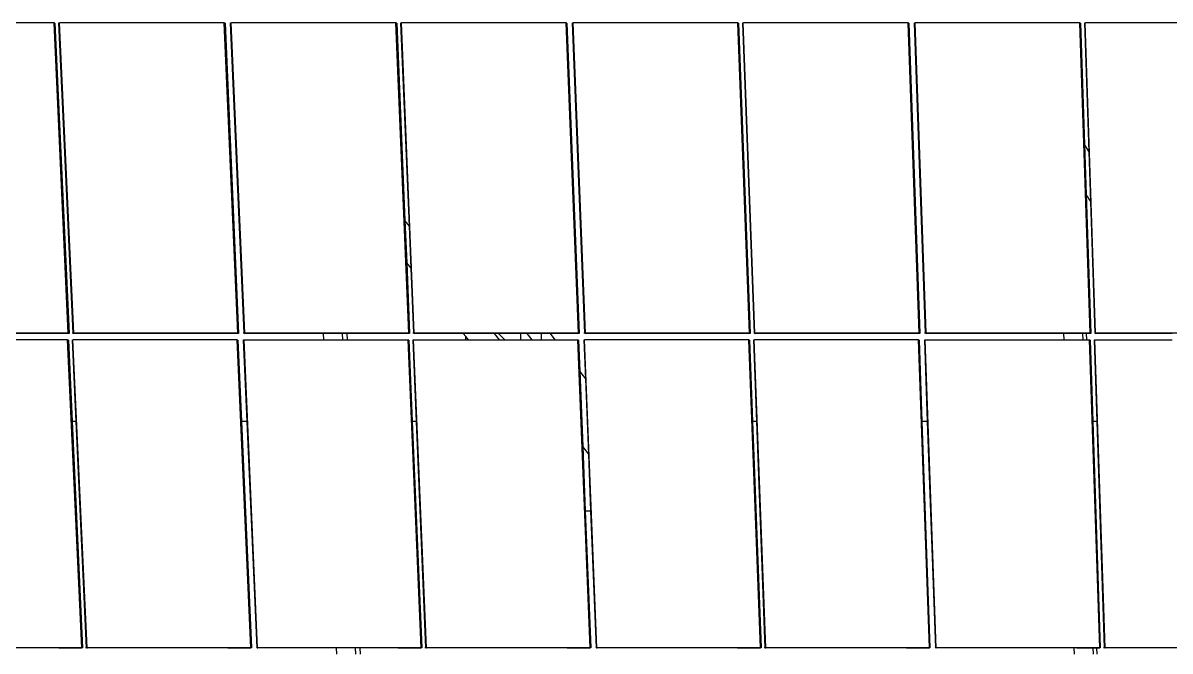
# Model space of a CAD drawing. Header units: inches. Extents: x -1856 to 1878, y -1863 to 1709.
# Drawn here: x -1440.9 to -1008.1, y 1472 to 1709 of the extents above; entities that cross this region are included whole.
import ezdxf

# ---------------------------------------------------------------- set-up
doc = ezdxf.new("R2010")
doc.units = ezdxf.units.IN
doc.header["$MEASUREMENT"] = 0

msp = doc.modelspace()

# ---------------------------------------------------------------- linework, layer by layer
for p, q in [((-1429.1974, 1708.9901), (-1491.29688, 1708.99116)), ((-1423.82177, 1591.94534), (-1429.1974, 1708.9901)), ((-1428.90109, 1708.86526), (-1429.1974, 1708.9901)), ((-1428.90109, 1708.86526), (-1423.52769, 1591.84515)), ((-1427.34325, 1708.98863), (-1427.15227, 1708.98753)), ((-1421.97459, 1591.94388), (-1427.34325, 1708.98863)), ((-1427.15227, 1708.98753), (-1427.06172, 1708.98863)), ((-1421.78433, 1591.94279), (-1427.15227, 1708.98753)), ((-1364.96225, 1708.98757), (-1427.06172, 1708.98863)), ((-1359.82823, 1591.94283), (-1364.96225, 1708.98757)), ((-1364.67926, 1708.86274), (-1364.96225, 1708.98757)), ((-1364.67926, 1708.86274), (-1359.54736, 1591.84264)), ((-1362.55189, 1708.98757), (-1362.36092, 1708.98647)), ((-1357.42694, 1591.94283), (-1362.55189, 1708.98757)), ((-1362.36092, 1708.98647), (-1362.27037, 1708.98757)), ((-1357.23668, 1591.94174), (-1362.36092, 1708.98647)), ((-1300.1709, 1708.98651), (-1362.27037, 1708.98757)), ((-1295.28057, 1591.94178), (-1300.1709, 1708.98651)), ((-1299.90134, 1708.86168), (-1300.1709, 1708.98651)), ((-1299.90134, 1708.86168), (-1296.7924, 1634.43719)), ((-1298.31675, 1708.98504), (-1298.12578, 1708.98394)), ((-1295.11844, 1632.32738), (-1298.31675, 1708.98504)), ((-1298.12578, 1708.98394), (-1298.03523, 1708.98504)), ((-1293.24315, 1591.93923), (-1298.12578, 1708.98394)), ((-1235.93577, 1708.98398), (-1298.03523, 1708.98504)), ((-1231.28705, 1591.93927), (-1235.93577, 1708.98398)), ((-1235.67953, 1708.85915), (-1235.93577, 1708.98398)), ((-1235.67953, 1708.85915), (-1231.03274, 1591.83908)), ((-1233.52541, 1708.98398), (-1233.33444, 1708.98288)), ((-1228.88576, 1591.93927), (-1233.52541, 1708.98398)), ((-1233.33444, 1708.98288), (-1233.24389, 1708.98398)), ((-1228.69551, 1591.93818), (-1233.33444, 1708.98288)), ((-1171.14443, 1708.98292), (-1233.24389, 1708.98398)), ((-1166.73941, 1591.93822), (-1171.14443, 1708.98292)), ((-1170.90163, 1708.85809), (-1171.14443, 1708.98292)), ((-1170.90163, 1708.85809), (-1166.49843, 1591.83803)), ((-1169.29029, 1708.98146), (-1169.09933, 1708.98036)), ((-1164.89225, 1591.93676), (-1169.29029, 1708.98146)), ((-1169.09933, 1708.98036), (-1169.00877, 1708.98146)), ((-1164.702, 1591.93567), (-1169.09933, 1708.98036)), ((-1106.90932, 1708.9804), (-1169.00877, 1708.98146)), ((-1102.74591, 1591.93571), (-1106.90932, 1708.9804)), ((-1106.67983, 1708.85556), (-1106.90932, 1708.9804)), ((-1106.67983, 1708.85556), (-1102.51815, 1591.83552)), ((-1104.49896, 1708.9804), (-1104.308, 1708.9793)), ((-1100.34462, 1591.93571), (-1104.49896, 1708.9804)), ((-1104.308, 1708.9793), (-1104.21744, 1708.9804)), ((-1100.15437, 1591.93462), (-1104.308, 1708.9793)), ((-1042.11799, 1708.97934), (-1104.21744, 1708.9804)), ((-1038.19828, 1591.93466), (-1042.11799, 1708.97934)), ((-1041.90194, 1708.8545), (-1042.11799, 1708.97934)), ((-1041.90194, 1708.8545), (-1040.37229, 1663.16906)), ((-1040.26386, 1708.97787), (-1040.0729, 1708.97677)), ((-1038.63992, 1660.39964), (-1040.26386, 1708.97787)), ((-1040.0729, 1708.97677), (-1039.98233, 1708.97787)), ((-1036.16088, 1591.93211), (-1040.0729, 1708.97677)), ((-977.8829, 1708.97681), (-1039.98233, 1708.97787)), ((-1038.63992, 1660.39964), (-1040.37229, 1663.16906)), ((-1040.37229, 1663.16906), (-1039.74147, 1644.32858)), ((-1038.0112, 1641.59219), (-1038.63992, 1660.39964)), ((-1038.0112, 1641.59219), (-1039.74147, 1644.32858)), ((-1039.74147, 1644.32858), (-1037.98385, 1591.83447)), ((-1036.35112, 1591.9332), (-1038.0112, 1641.59219)), ((-1295.11844, 1632.32738), (-1296.7924, 1634.43719)), ((-1296.7924, 1634.43719), (-1296.12816, 1618.53616)), ((-1294.45591, 1616.44794), (-1295.11844, 1632.32738)), ((-1294.45591, 1616.44794), (-1296.12816, 1618.53616)), ((-1296.12816, 1618.53616), (-1295.01305, 1591.84159)), ((-1293.43341, 1591.94032), (-1294.45591, 1616.44794)), ((-1424.07829, 1589.45951), (-1485.93924, 1589.46056)), ((-1423.82177, 1591.94534), (-1485.68767, 1591.94639)), ((-1423.52769, 1591.84515), (-1485.66122, 1591.8462)), ((-1432.45475, 1591.94534), (-1423.8217, 1591.94387)), ((-1418.74242, 1473.31052), (-1424.07829, 1589.45951)), ((-1423.78419, 1589.35984), (-1424.07829, 1589.45951)), ((-1423.52769, 1591.84515), (-1423.82177, 1591.94534)), ((-1423.8217, 1591.94387), (-1423.82177, 1591.94534)), ((-1423.78419, 1589.35984), (-1422.37495, 1558.67798)), ((-1422.27664, 1591.94279), (-1422.34527, 1591.94279)), ((-1422.23127, 1589.45805), (-1422.04103, 1589.45696)), ((-1420.81907, 1558.67798), (-1422.23127, 1589.45805)), ((-1421.97459, 1591.94388), (-1422.0648, 1591.94279)), ((-1422.04103, 1589.45696), (-1421.95082, 1589.45805)), ((-1416.71278, 1473.30799), (-1422.04103, 1589.45696)), ((-1421.97459, 1591.94388), (-1421.68089, 1591.84369)), ((-1421.78433, 1591.94279), (-1421.97459, 1591.94388)), ((-1360.08989, 1589.457), (-1421.95082, 1589.45805)), ((-1421.69412, 1591.94388), (-1421.78433, 1591.94279)), ((-1359.82823, 1591.94283), (-1421.69412, 1591.94388)), ((-1359.54736, 1591.84264), (-1421.68089, 1591.84369)), ((-1368.46121, 1591.94283), (-1359.82816, 1591.94136)), ((-1354.99377, 1473.30803), (-1360.08989, 1589.457)), ((-1359.80899, 1589.35733), (-1360.08989, 1589.457)), ((-1359.54736, 1591.84264), (-1359.82823, 1591.94283)), ((-1359.82816, 1591.94136), (-1359.82823, 1591.94283)), ((-1359.80899, 1589.35733), (-1358.46319, 1558.67798)), ((-1357.72899, 1591.94174), (-1357.79762, 1591.94174)), ((-1357.68879, 1589.457), (-1357.49855, 1589.45591)), ((-1356.34072, 1558.67798), (-1357.68879, 1589.457)), ((-1357.42694, 1591.94283), (-1357.51715, 1591.94174)), ((-1357.49855, 1589.45591), (-1357.40834, 1589.457)), ((-1352.41214, 1473.30695), (-1357.49855, 1589.45591)), ((-1357.42694, 1591.94283), (-1357.14657, 1591.84264)), ((-1357.23668, 1591.94174), (-1357.42694, 1591.94283)), ((-1357.40834, 1589.457), (-1327.42937, 1589.45649)), ((-1357.14647, 1591.94283), (-1357.23668, 1591.94174)), ((-1327.52941, 1591.84214), (-1357.14657, 1591.84264)), ((-1295.28057, 1591.94178), (-1357.14647, 1591.94283)), ((-1327.42937, 1589.45649), (-1327.52941, 1591.84214)), ((-1320.33482, 1591.84202), (-1327.52941, 1591.84214)), ((-1327.42937, 1589.45649), (-1320.23532, 1589.45636)), ((-1320.23532, 1589.45636), (-1320.33482, 1591.84202)), ((-1318.71322, 1591.84199), (-1320.33482, 1591.84202)), ((-1320.23532, 1589.45636), (-1318.61387, 1589.45634)), ((-1318.71322, 1591.84199), (-1318.61387, 1589.45634)), ((-1295.01305, 1591.84159), (-1318.71322, 1591.84199)), ((-1318.61387, 1589.45634), (-1295.54741, 1589.45595)), ((-1303.91356, 1591.94178), (-1295.28051, 1591.94031)), ((-1290.69313, 1473.30699), (-1295.54741, 1589.45595)), ((-1295.27985, 1589.35628), (-1295.54741, 1589.45595)), ((-1295.01305, 1591.84159), (-1295.28057, 1591.94178)), ((-1295.28051, 1591.94031), (-1295.28057, 1591.94178)), ((-1295.27985, 1589.35628), (-1293.99795, 1558.67798)), ((-1293.73546, 1591.93923), (-1293.80409, 1591.93923)), ((-1293.70039, 1589.45449), (-1293.51015, 1589.4534)), ((-1292.41596, 1558.67798), (-1293.70039, 1589.45449)), ((-1293.43341, 1591.94032), (-1293.52362, 1591.93923)), ((-1293.51015, 1589.4534), (-1293.41994, 1589.45449)), ((-1288.6635, 1473.30446), (-1293.51015, 1589.4534)), ((-1293.43341, 1591.94032), (-1293.16626, 1591.84013)), ((-1293.24315, 1591.93923), (-1293.43341, 1591.94032)), ((-1293.41994, 1589.45449), (-1273.81913, 1589.45415)), ((-1293.15294, 1591.94032), (-1293.24315, 1591.93923)), ((-1274.74967, 1591.83982), (-1293.16626, 1591.84013)), ((-1231.28705, 1591.93927), (-1293.15294, 1591.94032)), ((-1273.81913, 1590.67782), (-1274.74967, 1591.83982)), ((-1262.99471, 1591.83962), (-1274.74967, 1591.83982)), ((-1273.81913, 1589.45415), (-1273.81913, 1590.67782)), ((-1272.8392, 1589.45414), (-1273.81913, 1590.67782)), ((-1273.81913, 1589.45415), (-1272.8392, 1589.45414)), ((-1272.8392, 1589.45414), (-1261.10186, 1589.45394)), ((-1261.10186, 1589.45394), (-1262.99471, 1591.83962)), ((-1261.46008, 1591.8396), (-1262.99471, 1591.83962)), ((-1261.46008, 1591.8396), (-1259.07439, 1589.4539)), ((-1253.22853, 1591.83946), (-1261.46008, 1591.8396)), ((-1261.10186, 1589.45394), (-1259.07439, 1589.4539)), ((-1259.07439, 1589.4539), (-1253.22853, 1589.4538)), ((-1253.22853, 1591.83946), (-1253.22853, 1589.4538)), ((-1250.68531, 1591.83942), (-1253.22853, 1591.83946)), ((-1253.22853, 1589.4538), (-1248.81091, 1589.45373)), ((-1248.81091, 1589.45373), (-1250.68531, 1591.83942)), ((-1245.3026, 1591.83932), (-1250.68531, 1591.83942)), ((-1248.81091, 1589.45373), (-1245.3026, 1589.45367)), ((-1245.3026, 1589.45367), (-1245.3026, 1591.83932)), ((-1241.91649, 1591.83927), (-1245.3026, 1591.83932)), ((-1245.3026, 1589.45367), (-1240.05523, 1589.45358)), ((-1240.05523, 1589.45358), (-1241.91649, 1591.83927)), ((-1231.03274, 1591.83908), (-1241.91649, 1591.83927)), ((-1240.05523, 1589.45358), (-1231.55902, 1589.45344)), ((-1239.92003, 1591.93927), (-1231.28699, 1591.9378)), ((-1226.94449, 1473.3045), (-1231.55902, 1589.45344)), ((-1231.30467, 1589.35377), (-1231.55902, 1589.45344)), ((-1231.30467, 1589.35377), (-1230.83943, 1577.64113)), ((-1231.03274, 1591.83908), (-1231.28705, 1591.93927)), ((-1231.28699, 1591.9378), (-1231.28705, 1591.93927)), ((-1229.18782, 1591.93818), (-1229.25645, 1591.93818)), ((-1229.15792, 1589.45344), (-1228.96769, 1589.45235)), ((-1228.57442, 1574.73794), (-1229.15792, 1589.45344)), ((-1228.88576, 1591.93927), (-1228.97598, 1591.93818)), ((-1228.96769, 1589.45235), (-1228.87748, 1589.45344)), ((-1224.36287, 1473.30342), (-1228.96769, 1589.45235)), ((-1228.88576, 1591.93927), (-1228.63195, 1591.83908)), ((-1228.69551, 1591.93818), (-1228.88576, 1591.93927)), ((-1167.01656, 1589.45239), (-1228.87748, 1589.45344)), ((-1228.6053, 1591.93927), (-1228.69551, 1591.93818)), ((-1166.49843, 1591.83803), (-1228.63195, 1591.83908)), ((-1166.73941, 1591.93822), (-1228.6053, 1591.93927)), ((-1175.37239, 1591.93822), (-1166.73936, 1591.93675)), ((-1162.64386, 1473.30346), (-1167.01656, 1589.45239)), ((-1166.77554, 1589.35272), (-1167.01656, 1589.45239)), ((-1166.77554, 1589.35272), (-1165.62095, 1558.67798)), ((-1166.49843, 1591.83803), (-1166.73941, 1591.93822)), ((-1166.73936, 1591.93675), (-1166.73941, 1591.93822)), ((-1165.19431, 1591.93567), (-1165.26294, 1591.93567)), ((-1165.16954, 1589.45093), (-1164.97931, 1589.44984)), ((-1164.01286, 1558.67798), (-1165.16954, 1589.45093)), ((-1164.89225, 1591.93676), (-1164.98247, 1591.93567)), ((-1164.97931, 1589.44984), (-1164.8891, 1589.45093)), ((-1160.61425, 1473.30093), (-1164.97931, 1589.44984)), ((-1164.89225, 1591.93676), (-1164.65165, 1591.83658)), ((-1164.702, 1591.93567), (-1164.89225, 1591.93676)), ((-1103.02818, 1589.44988), (-1164.8891, 1589.45093)), ((-1164.61178, 1591.93676), (-1164.702, 1591.93567)), ((-1102.51815, 1591.83552), (-1164.65165, 1591.83658)), ((-1102.74591, 1591.93571), (-1164.61178, 1591.93676)), ((-1111.37889, 1591.93571), (-1102.74586, 1591.93424)), ((-1098.89525, 1473.30097), (-1103.02818, 1589.44988)), ((-1102.80038, 1589.35021), (-1103.02818, 1589.44988)), ((-1102.80038, 1589.35021), (-1101.70919, 1558.67798)), ((-1102.51815, 1591.83552), (-1102.74591, 1591.93571)), ((-1102.74586, 1591.93424), (-1102.74591, 1591.93571)), ((-1100.64668, 1591.93462), (-1100.71531, 1591.93462)), ((-1100.62709, 1589.44988), (-1100.43686, 1589.44879)), ((-1099.53451, 1558.67798), (-1100.62709, 1589.44988)), ((-1100.43686, 1589.44879), (-1100.34664, 1589.44988)), ((-1096.31363, 1473.29988), (-1100.43686, 1589.44879)), ((-1100.34462, 1591.93571), (-1100.43484, 1591.93462)), ((-1100.34664, 1589.44988), (-1048.06046, 1589.44899)), ((-1100.34462, 1591.93571), (-1100.11735, 1591.83552)), ((-1100.15437, 1591.93462), (-1100.34462, 1591.93571)), ((-1100.06415, 1591.93571), (-1100.15437, 1591.93462)), ((-1048.13945, 1591.83464), (-1100.11735, 1591.83552)), ((-1038.19828, 1591.93466), (-1100.06415, 1591.93571)), ((-1048.06046, 1589.44899), (-1048.13945, 1591.83464)), ((-1040.94486, 1591.83452), (-1048.13945, 1591.83464)), ((-1048.06046, 1589.44899), (-1040.86642, 1589.44887)), ((-1046.83126, 1591.93466), (-1038.19823, 1591.93319)), ((-1040.86642, 1589.44887), (-1040.94486, 1591.83452)), ((-1039.6664, 1591.8345), (-1040.94486, 1591.83452)), ((-1040.86642, 1589.44887), (-1039.58808, 1589.44885)), ((-1039.6664, 1591.8345), (-1039.58808, 1589.44885)), ((-1037.98385, 1591.83447), (-1039.6664, 1591.8345)), ((-1039.58808, 1589.44885), (-1038.48573, 1589.44883)), ((-1034.59463, 1473.29992), (-1038.48573, 1589.44883)), ((-1038.27126, 1589.34916), (-1038.48573, 1589.44883)), ((-1038.27126, 1589.34916), (-1037.24395, 1558.67798)), ((-1037.98385, 1591.83447), (-1038.19828, 1591.93466)), ((-1038.19823, 1591.93319), (-1038.19828, 1591.93466)), ((-1036.65319, 1591.93211), (-1036.72182, 1591.93211)), ((-1036.63872, 1589.44737), (-1036.4485, 1589.44628)), ((-1035.60975, 1558.67798), (-1036.63872, 1589.44737)), ((-1036.4485, 1589.44628), (-1036.35828, 1589.44737)), ((-1032.56503, 1473.29739), (-1036.4485, 1589.44628)), ((-1036.35112, 1591.9332), (-1036.44135, 1591.93211)), ((-1036.35828, 1589.44737), (-1007.28526, 1589.44687)), ((-1036.35112, 1591.9332), (-1036.13708, 1591.83302)), ((-1036.16088, 1591.93211), (-1036.35112, 1591.9332)), ((-1036.07066, 1591.9332), (-1036.16088, 1591.93211)), ((-1007.28526, 1591.83253), (-1036.13708, 1591.83302)), ((-974.20479, 1591.93215), (-1036.07066, 1591.9332)), ((-1228.57442, 1574.73794), (-1230.83943, 1577.64113)), ((-1230.83943, 1577.64113), (-1229.70888, 1549.17918)), ((-1227.44803, 1546.33097), (-1228.57442, 1574.73794)), ((-1420.81907, 1558.67798), (-1422.37495, 1558.67798)), ((-1422.37495, 1558.67798), (-1418.45051, 1473.23513)), ((-1416.90231, 1473.30908), (-1420.81907, 1558.67798)), ((-1356.34072, 1558.67798), (-1358.46319, 1558.67798)), ((-1358.46319, 1558.67798), (-1354.71497, 1473.23264)), ((-1352.60167, 1473.30803), (-1356.34072, 1558.67798)), ((-1292.41596, 1558.67798), (-1293.99795, 1558.67798)), ((-1293.99795, 1558.67798), (-1290.42756, 1473.23159)), ((-1288.85302, 1473.30554), (-1292.41596, 1558.67798)), ((-1164.01286, 1558.67798), (-1165.62095, 1558.67798)), ((-1165.62095, 1558.67798), (-1162.40465, 1473.22806)), ((-1160.80377, 1473.30201), (-1164.01286, 1558.67798)), ((-1099.53451, 1558.67798), (-1101.70919, 1558.67798)), ((-1101.70919, 1558.67798), (-1098.66915, 1473.22557)), ((-1096.50315, 1473.30097), (-1099.53451, 1558.67798)), ((-1035.60975, 1558.67798), (-1037.24395, 1558.67798)), ((-1037.24395, 1558.67798), (-1034.38176, 1473.22453)), ((-1032.75454, 1473.29848), (-1035.60975, 1558.67798)), ((-1227.44803, 1546.33097), (-1229.70888, 1549.17918)), ((-1229.70888, 1549.17918), (-1228.74667, 1524.95517)), ((-1226.60044, 1524.95517), (-1227.44803, 1546.33097)), ((-1228.74667, 1524.95517), (-1226.60044, 1524.95517)), ((-1228.74667, 1524.95517), (-1226.69205, 1473.2291)), ((-1224.55239, 1473.3045), (-1226.60044, 1524.95517)), ((-1418.74242, 1473.31052), (-1480.37157, 1473.31157)), ((-1418.45051, 1473.23513), (-1480.34632, 1473.23617)), ((-1427.34236, 1473.31052), (-1418.74235, 1473.30907)), ((-1418.45051, 1473.23513), (-1418.74242, 1473.31052)), ((-1418.74235, 1473.30907), (-1418.74242, 1473.31052)), ((-1417.2032, 1473.30799), (-1417.27157, 1473.30799)), ((-1416.90231, 1473.30908), (-1416.99218, 1473.30799)), ((-1416.90231, 1473.30908), (-1416.61078, 1473.23368)), ((-1416.71278, 1473.30799), (-1416.90231, 1473.30908)), ((-1416.62292, 1473.30908), (-1416.71278, 1473.30799)), ((-1354.99377, 1473.30803), (-1416.62292, 1473.30908)), ((-1354.71497, 1473.23264), (-1416.61078, 1473.23368)), ((-1363.59371, 1473.30803), (-1354.9937, 1473.30658)), ((-1354.71497, 1473.23264), (-1354.99377, 1473.30803)), ((-1354.9937, 1473.30658), (-1354.99377, 1473.30803)), ((-1352.90256, 1473.30695), (-1352.97093, 1473.30695)), ((-1352.60167, 1473.30803), (-1352.69153, 1473.30695)), ((-1352.60167, 1473.30803), (-1352.32337, 1473.23264)), ((-1352.41214, 1473.30695), (-1352.60167, 1473.30803)), ((-1352.32227, 1473.30803), (-1352.41214, 1473.30695)), ((-1322.55577, 1473.23213), (-1352.32337, 1473.23264)), ((-1290.69313, 1473.30699), (-1352.32227, 1473.30803)), ((-1322.45549, 1470.84067), (-1322.55577, 1473.23213)), ((-1315.38814, 1473.23201), (-1322.55577, 1473.23213)), ((-1315.2884, 1470.84055), (-1315.38814, 1473.23201)), ((-1313.7741, 1473.23199), (-1315.38814, 1473.23201)), ((-1313.7741, 1473.23199), (-1313.67451, 1470.84053)), ((-1290.42756, 1473.23159), (-1313.7741, 1473.23199)), ((-1299.29307, 1473.30698), (-1290.69306, 1473.30553)), ((-1290.42756, 1473.23159), (-1290.69313, 1473.30699)), ((-1290.69306, 1473.30553), (-1290.69313, 1473.30699)), ((-1289.15392, 1473.30446), (-1289.22229, 1473.30446)), ((-1288.85302, 1473.30554), (-1288.94289, 1473.30446)), ((-1288.85302, 1473.30554), (-1288.58784, 1473.23015)), ((-1288.6635, 1473.30446), (-1288.85302, 1473.30554)), ((-1288.57363, 1473.30554), (-1288.6635, 1473.30446)), ((-1226.69205, 1473.2291), (-1288.58784, 1473.23015)), ((-1226.94449, 1473.3045), (-1288.57363, 1473.30554)), ((-1235.54444, 1473.3045), (-1226.94443, 1473.30304)), ((-1226.69205, 1473.2291), (-1226.94449, 1473.3045)), ((-1226.94443, 1473.30304), (-1226.94449, 1473.3045)), ((-1224.85329, 1473.30342), (-1224.92166, 1473.30342)), ((-1224.55239, 1473.3045), (-1224.64226, 1473.30342)), ((-1224.55239, 1473.3045), (-1224.30044, 1473.2291)), ((-1224.36287, 1473.30342), (-1224.55239, 1473.3045)), ((-1224.273, 1473.3045), (-1224.36287, 1473.30342)), ((-1162.40465, 1473.22806), (-1224.30044, 1473.2291)), ((-1162.64386, 1473.30346), (-1224.273, 1473.3045)), ((-1171.24381, 1473.30345), (-1162.64381, 1473.302)), ((-1162.40465, 1473.22806), (-1162.64386, 1473.30346)), ((-1162.64381, 1473.302), (-1162.64386, 1473.30346)), ((-1161.10467, 1473.30093), (-1161.17304, 1473.30093)), ((-1160.80377, 1473.30201), (-1160.89364, 1473.30093)), ((-1160.80377, 1473.30201), (-1160.56493, 1473.22662)), ((-1160.61425, 1473.30093), (-1160.80377, 1473.30201)), ((-1160.52438, 1473.30201), (-1160.61425, 1473.30093)), ((-1098.66915, 1473.22557), (-1160.56493, 1473.22662)), ((-1098.89525, 1473.30097), (-1160.52438, 1473.30201)), ((-1107.49519, 1473.30096), (-1098.8952, 1473.29951)), ((-1098.66915, 1473.22557), (-1098.89525, 1473.30097)), ((-1098.8952, 1473.29951), (-1098.89525, 1473.30097)), ((-1096.80405, 1473.29988), (-1096.87242, 1473.29988)), ((-1096.50315, 1473.30097), (-1096.59302, 1473.29988)), ((-1096.50315, 1473.30097), (-1096.27754, 1473.22557)), ((-1096.31363, 1473.29988), (-1096.50315, 1473.30097)), ((-1096.22375, 1473.30097), (-1096.31363, 1473.29988)), ((-1044.21256, 1473.22469), (-1096.27754, 1473.22557)), ((-1034.59463, 1473.29992), (-1096.22375, 1473.30097)), ((-1044.13338, 1470.83323), (-1044.21256, 1473.22469)), ((-1037.04492, 1473.22457), (-1044.21256, 1473.22469)), ((-1043.19457, 1473.29992), (-1034.59458, 1473.29847)), ((-1036.96629, 1470.83311), (-1037.04492, 1473.22457)), ((-1035.77242, 1473.22455), (-1037.04492, 1473.22457)), ((-1035.77242, 1473.22455), (-1035.69391, 1470.83309)), ((-1034.38176, 1473.22453), (-1035.77242, 1473.22455)), ((-1034.38176, 1473.22453), (-1034.59463, 1473.29992)), ((-1034.59458, 1473.29847), (-1034.59463, 1473.29992)), ((-1033.05545, 1473.29739), (-1033.12382, 1473.29739)), ((-1032.75454, 1473.29848), (-1032.84442, 1473.29739)), ((-1032.75454, 1473.29848), (-1032.54205, 1473.22308)), ((-1032.56503, 1473.29739), (-1032.75454, 1473.29848)), ((-1032.47515, 1473.29848), (-1032.56503, 1473.29739)), ((-970.64628, 1473.22204), (-1032.54205, 1473.22308)), ((-970.84603, 1473.29743), (-1032.47515, 1473.29848))]:
    msp.add_line(p, q)

doc.saveas('drawing.dxf')
